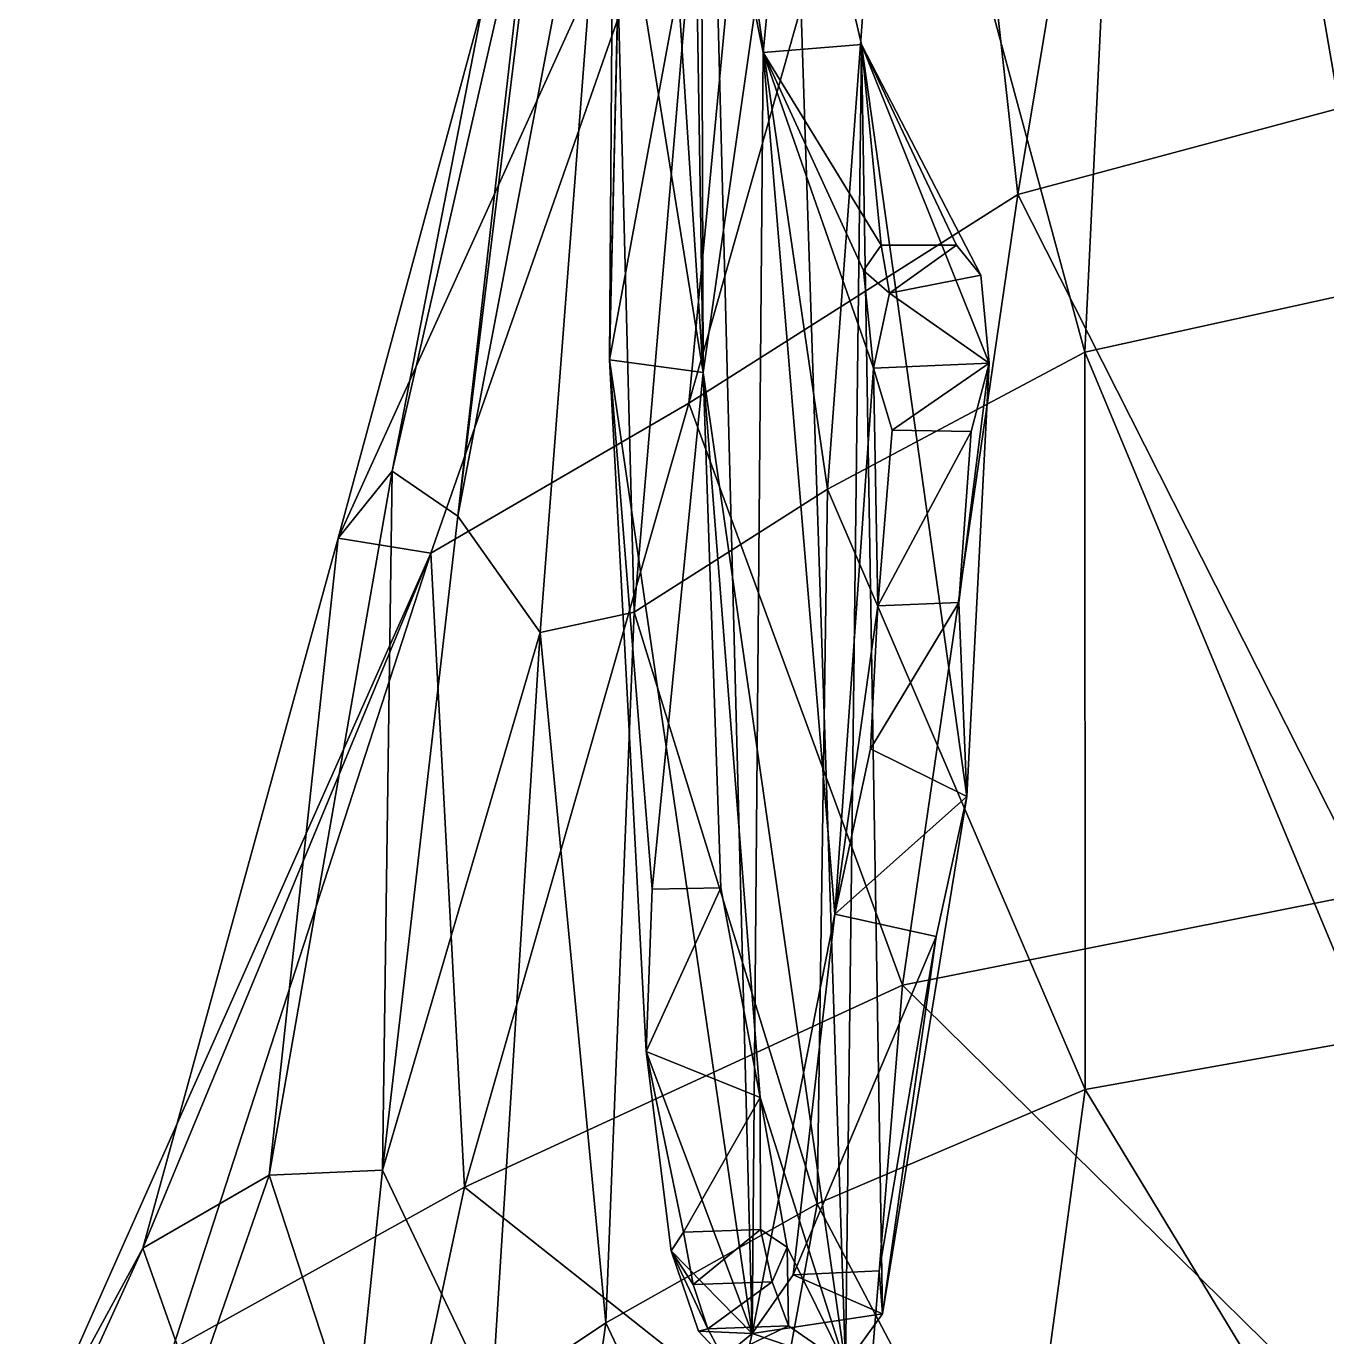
# Model space of a CAD drawing. Extents: x -1.1 to 1.1, y -3.78 to 5.59.
# Drawn here: x -0.675 to -0.022, y 1.552 to 2.209 of the extents above; entities that cross this region are included whole.
import ezdxf

# ---------------------------------------------------------------- set-up
doc = ezdxf.new("R2010")
doc.units = 0
doc.layers.add('STEGOSRS$LWO', color=1, linetype='CONTINUOUS')

msp = doc.modelspace()

# ---------------------------------------------------------------- linework, layer by layer
at = {"layer": 'STEGOSRS$LWO'}
for points in [[(0, 2.9816, 1.50835), (0, 2.07745, 1.62247), (-0.11093, 2.72024, 1.55711)], [(-0.11093, 2.72024, 1.55711), (-0.14344, 2.0459, 1.64232), (-0.2408, 2.40535, 1.63718)], [(0, 2.07745, 1.62247), (-0.14344, 2.0459, 1.64232), (-0.11093, 2.72024, 1.55711)], [(0, 2.54636, 2.38171), (-0.1113, 2.52178, 2.36145), (0, 2.17243, 2.6118)], [(-0.1113, 2.52178, 2.36145), (-0.21519, 2.46834, 2.30865), (-0.17701, 2.12495, 2.57596)], [(-0.17701, 2.12495, 2.57596), (0, 2.17243, 2.6118), (-0.1113, 2.52178, 2.36145)], [(-0.37899, 2.46424, 3.36864), (-0.37169, 2.48924, 3.32527), (-0.38196, 2.04207, 3.31027)], [(-0.37169, 2.48924, 3.32527), (-0.33018, 2.32166, 3.04286), (-0.38196, 2.04207, 3.31027)], [(-0.34179, 2.46044, 3.37504), (-0.33495, 2.03574, 3.319), (-0.33638, 2.49048, 3.34592)], [(-0.33638, 2.49048, 3.34592), (-0.33495, 2.03574, 3.319), (-0.29006, 2.34918, 3.07715)], [(-0.34208, 2.02029, 2.49332), (-0.17701, 2.12495, 2.57596), (-0.21519, 2.46834, 2.30865)], [(-0.21519, 2.46834, 2.30865), (-0.30375, 2.42426, 2.19882), (-0.34208, 2.02029, 2.49332)], [(-0.37899, 2.46424, 3.36864), (-0.38196, 2.04207, 3.31027), (-0.37606, 2.29182, 3.36479)], [(-0.33495, 2.03574, 3.319), (-0.34179, 2.46044, 3.37504), (-0.35321, 2.31516, 3.3719)], [(-0.40509, 2.42734, 1.96015), (-0.49094, 1.98614, 2.07092), (-0.39209, 2.41771, 2.06242)], [(-0.45803, 1.96369, 1.92961), (-0.49094, 1.98614, 2.07092), (-0.40509, 2.42734, 1.96015)], [(-0.40313, 2.41012, 1.86108), (-0.45803, 1.96369, 1.92961), (-0.40509, 2.42734, 1.96015)], [(-0.39209, 2.41771, 2.06242), (-0.51805, 1.95254, 2.21329), (-0.30375, 2.42426, 2.19882)], [(-0.51805, 1.95254, 2.21329), (-0.47158, 1.94512, 2.37919), (-0.30375, 2.42426, 2.19882)], [(-0.47158, 1.94512, 2.37919), (-0.34208, 2.02029, 2.49332), (-0.30375, 2.42426, 2.19882)], [(-0.49094, 1.98614, 2.07092), (-0.51805, 1.95254, 2.21329), (-0.39209, 2.41771, 2.06242)], [(-0.40313, 2.41012, 1.86108), (-0.38128, 2.3664, 1.76796), (-0.45803, 1.96369, 1.92961)], [(-0.2408, 2.40535, 1.63718), (-0.27255, 1.97709, 1.69028), (-0.33055, 2.37515, 1.6986)], [(-0.14344, 2.0459, 1.64232), (-0.27255, 1.97709, 1.69028), (-0.2408, 2.40535, 1.63718)], [(-0.33055, 2.37515, 1.6986), (-0.36958, 1.91543, 1.7433), (-0.38128, 2.3664, 1.76796)], [(-0.27255, 1.97709, 1.69028), (-0.36958, 1.91543, 1.7433), (-0.33055, 2.37515, 1.6986)], [(-0.41676, 1.90533, 1.81855), (-0.45803, 1.96369, 1.92961), (-0.38128, 2.3664, 1.76796)], [(-0.36958, 1.91543, 1.7433), (-0.41676, 1.90533, 1.81855), (-0.38128, 2.3664, 1.76796)], [(-0.33495, 2.03574, 3.319), (-0.26349, 1.53775, 3.07109), (-0.29006, 2.34918, 3.07715)], [(-0.30487, 2.1962, 2.90325), (-0.33018, 2.32166, 3.04286), (-0.29006, 2.34918, 3.07715)], [(-0.25545, 2.2002, 2.91732), (-0.30487, 2.1962, 2.90325), (-0.29006, 2.34918, 3.07715)], [(-0.29006, 2.34918, 3.07715), (-0.26349, 1.53775, 3.07109), (-0.25545, 2.2002, 2.91732)], [(-0.38196, 2.04207, 3.31027), (-0.33018, 2.32166, 3.04286), (-0.3103, 1.55357, 2.98685)], [(-0.33018, 2.32166, 3.04286), (-0.30487, 2.1962, 2.90325), (-0.3103, 1.55357, 2.98685)], [(-0.33495, 2.03574, 3.319), (-0.35321, 2.31516, 3.3719), (-0.37606, 2.29182, 3.36479)], [(-0.37606, 2.29182, 3.36479), (-0.38196, 2.04207, 3.31027), (-0.33495, 2.03574, 3.319)], [(-0.2689, 1.76388, 2.76573), (-0.3103, 1.55357, 2.98685), (-0.30487, 2.1962, 2.90325)], [(-0.24565, 2.0996, 2.65923), (-0.30487, 2.1962, 2.90325), (-0.25545, 2.2002, 2.91732)], [(-0.24565, 2.0996, 2.65923), (-0.25447, 2.08686, 2.65303), (-0.30487, 2.1962, 2.90325)], [(-0.25447, 2.08686, 2.65303), (-0.24939, 2.03779, 2.63616), (-0.30487, 2.1962, 2.90325)], [(-0.24939, 2.03779, 2.63616), (-0.2689, 1.76388, 2.76573), (-0.30487, 2.1962, 2.90325)], [(-0.24488, 1.5635, 2.98553), (-0.25545, 2.2002, 2.91732), (-0.26349, 1.53775, 3.07109)], [(-0.20787, 2.09963, 2.66569), (-0.25545, 2.2002, 2.91732), (-0.19567, 2.08458, 2.65629)], [(-0.20787, 2.09963, 2.66569), (-0.24565, 2.0996, 2.65923), (-0.25545, 2.2002, 2.91732)], [(-0.19567, 2.08458, 2.65629), (-0.25545, 2.2002, 2.91732), (-0.1914, 2.0404, 2.64797)], [(-0.1914, 2.0404, 2.64797), (-0.25545, 2.2002, 2.91732), (-0.20272, 1.82295, 2.74492)], [(-0.20272, 1.82295, 2.74492), (-0.25545, 2.2002, 2.91732), (-0.24488, 1.5635, 2.98553)], [(0, 2.17243, 2.6118), (-0.17701, 2.12495, 2.57596), (0, 1.775, 2.86754)], [(-0.17701, 2.12495, 2.57596), (-0.34208, 2.02029, 2.49332), (-0.2349, 1.72826, 2.7997)], [(-0.2349, 1.72826, 2.7997), (0, 1.775, 2.86754), (-0.17701, 2.12495, 2.57596)], [(-0.24136, 2.07549, 2.64008), (-0.25447, 2.08686, 2.65303), (-0.24565, 2.0996, 2.65923)], [(-0.24136, 2.07549, 2.64008), (-0.24565, 2.0996, 2.65923), (-0.20787, 2.09963, 2.66569)], [(-0.19567, 2.08458, 2.65629), (-0.24136, 2.07549, 2.64008), (-0.20787, 2.09963, 2.66569)], [(-0.24939, 2.03779, 2.63616), (-0.25447, 2.08686, 2.65303), (-0.24136, 2.07549, 2.64008)], [(-0.1914, 2.0404, 2.64797), (-0.24136, 2.07549, 2.64008), (-0.19567, 2.08458, 2.65629)], [(-0.24939, 2.03779, 2.63616), (-0.24136, 2.07549, 2.64008), (-0.1914, 2.0404, 2.64797)], [(0, 2.07745, 1.62247), (0, 1.70153, 1.63704), (-0.14344, 2.0459, 1.64232)], [(-0.14344, 2.0459, 1.64232), (-0.1432, 1.676, 1.66156), (-0.27255, 1.97709, 1.69028)], [(0, 1.70153, 1.63704), (-0.1432, 1.676, 1.66156), (-0.14344, 2.0459, 1.64232)], [(-0.36046, 1.77645, 3.25099), (-0.38196, 2.04207, 3.31027), (-0.36357, 1.69504, 3.22062)], [(-0.38196, 2.04207, 3.31027), (-0.36046, 1.77645, 3.25099), (-0.33495, 2.03574, 3.319)], [(-0.36357, 1.69504, 3.22062), (-0.38196, 2.04207, 3.31027), (-0.3103, 1.55357, 2.98685)], [(-0.24005, 2.00678, 2.64286), (-0.24939, 2.03779, 2.63616), (-0.1914, 2.0404, 2.64797)], [(-0.20048, 2.00616, 2.65244), (-0.24005, 2.00678, 2.64286), (-0.1914, 2.0404, 2.64797)], [(-0.20048, 2.00616, 2.65244), (-0.1914, 2.0404, 2.64797), (-0.20667, 1.92029, 2.69789)], [(-0.1914, 2.0404, 2.64797), (-0.20272, 1.82295, 2.74492), (-0.20667, 1.92029, 2.69789)], [(-0.32612, 1.77708, 3.25803), (-0.33495, 2.03574, 3.319), (-0.36046, 1.77645, 3.25099)], [(-0.32612, 1.77708, 3.25803), (-0.30635, 1.67199, 3.2241), (-0.33495, 2.03574, 3.319)], [(-0.30635, 1.67199, 3.2241), (-0.26349, 1.53775, 3.07109), (-0.33495, 2.03574, 3.319)], [(-0.2689, 1.76388, 2.76573), (-0.24939, 2.03779, 2.63616), (-0.24735, 1.91867, 2.68882)], [(-0.24005, 2.00678, 2.64286), (-0.24735, 1.91867, 2.68882), (-0.24939, 2.03779, 2.63616)], [(-0.34208, 2.02029, 2.49332), (-0.47158, 1.94512, 2.37919), (-0.45474, 1.62695, 2.66234)], [(-0.45474, 1.62695, 2.66234), (-0.2349, 1.72826, 2.7997), (-0.34208, 2.02029, 2.49332)], [(-0.24735, 1.91867, 2.68882), (-0.24005, 2.00678, 2.64286), (-0.20048, 2.00616, 2.65244)], [(-0.20667, 1.92029, 2.69789), (-0.24735, 1.91867, 2.68882), (-0.20048, 2.00616, 2.65244)], [(-0.49094, 1.98614, 2.07092), (-0.55262, 1.63304, 2.15224), (-0.51805, 1.95254, 2.21329)], [(-0.49577, 1.63547, 1.97441), (-0.55262, 1.63304, 2.15224), (-0.49094, 1.98614, 2.07092)], [(-0.45803, 1.96369, 1.92961), (-0.49577, 1.63547, 1.97441), (-0.49094, 1.98614, 2.07092)], [(-0.27255, 1.97709, 1.69028), (-0.27776, 1.61854, 1.71534), (-0.36958, 1.91543, 1.7433)], [(-0.1432, 1.676, 1.66156), (-0.27776, 1.61854, 1.71534), (-0.27255, 1.97709, 1.69028)], [(-0.45803, 1.96369, 1.92961), (-0.41676, 1.90533, 1.81855), (-0.49577, 1.63547, 1.97441)], [(-0.51805, 1.95254, 2.21329), (-0.61598, 1.59634, 2.33102), (-0.47158, 1.94512, 2.37919)], [(-0.55262, 1.63304, 2.15224), (-0.61598, 1.59634, 2.33102), (-0.51805, 1.95254, 2.21329)], [(-0.67457, 1.48857, 2.4968), (-0.60115, 1.54574, 2.56112), (-0.47158, 1.94512, 2.37919)], [(-0.61598, 1.59634, 2.33102), (-0.67457, 1.48857, 2.4968), (-0.47158, 1.94512, 2.37919)], [(-0.60115, 1.54574, 2.56112), (-0.45474, 1.62695, 2.66234), (-0.47158, 1.94512, 2.37919)], [(-0.20272, 1.82295, 2.74492), (-0.25093, 1.84692, 2.71591), (-0.20667, 1.92029, 2.69789)], [(-0.25093, 1.84692, 2.71591), (-0.24735, 1.91867, 2.68882), (-0.20667, 1.92029, 2.69789)], [(-0.36958, 1.91543, 1.7433), (-0.38375, 1.55898, 1.77578), (-0.41676, 1.90533, 1.81855)], [(-0.27776, 1.61854, 1.71534), (-0.38375, 1.55898, 1.77578), (-0.36958, 1.91543, 1.7433)], [(-0.25093, 1.84692, 2.71591), (-0.2689, 1.76388, 2.76573), (-0.24735, 1.91867, 2.68882)], [(-0.44093, 1.52063, 1.83764), (-0.49577, 1.63547, 1.97441), (-0.41676, 1.90533, 1.81855)], [(-0.38375, 1.55898, 1.77578), (-0.44093, 1.52063, 1.83764), (-0.41676, 1.90533, 1.81855)], [(-0.25093, 1.84692, 2.71591), (-0.20272, 1.82295, 2.74492), (-0.2689, 1.76388, 2.76573)], [(-0.21804, 1.75269, 2.78515), (-0.2689, 1.76388, 2.76573), (-0.20272, 1.82295, 2.74492)], [(-0.20272, 1.82295, 2.74492), (-0.24488, 1.5635, 2.98553), (-0.21804, 1.75269, 2.78515)], [(-0.30635, 1.67199, 3.2241), (-0.32612, 1.77708, 3.25803), (-0.36357, 1.69504, 3.22062)], [(-0.36046, 1.77645, 3.25099), (-0.36357, 1.69504, 3.22062), (-0.32612, 1.77708, 3.25803)], [(-0.2349, 1.72826, 2.7997), (0, 1.49698, 3.06626), (0, 1.775, 2.86754)], [(-0.28983, 1.58296, 2.93612), (-0.3103, 1.55357, 2.98685), (-0.2689, 1.76388, 2.76573)], [(-0.28983, 1.58296, 2.93612), (-0.2689, 1.76388, 2.76573), (-0.21804, 1.75269, 2.78515)], [(-0.24658, 1.58507, 2.94608), (-0.28983, 1.58296, 2.93612), (-0.21804, 1.75269, 2.78515)], [(-0.24658, 1.58507, 2.94608), (-0.21804, 1.75269, 2.78515), (-0.24488, 1.5635, 2.98553)], [(-0.2349, 1.72826, 2.7997), (-0.45474, 1.62695, 2.66234), (-0.25598, 1.4696, 2.96442)], [(-0.25598, 1.4696, 2.96442), (0, 1.49698, 3.06626), (-0.2349, 1.72826, 2.7997)], [(0, 1.70153, 1.63704), (0, 1.4397, 1.63232), (-0.1432, 1.676, 1.66156)], [(-0.34485, 1.60444, 3.18786), (-0.36357, 1.69504, 3.22062), (-0.35096, 1.59504, 3.17044)], [(-0.36357, 1.69504, 3.22062), (-0.34485, 1.60444, 3.18786), (-0.30635, 1.67199, 3.2241)], [(-0.35096, 1.59504, 3.17044), (-0.36357, 1.69504, 3.22062), (-0.3103, 1.55357, 2.98685)], [(-0.3061, 1.60573, 3.19629), (-0.30635, 1.67199, 3.2241), (-0.34485, 1.60444, 3.18786)], [(-0.3061, 1.60573, 3.19629), (-0.29273, 1.59686, 3.18303), (-0.30635, 1.67199, 3.2241)], [(-0.29273, 1.59686, 3.18303), (-0.26349, 1.53775, 3.07109), (-0.30635, 1.67199, 3.2241)], [(-0.1432, 1.676, 1.66156), (-0.17698, 1.42716, 1.66044), (-0.27776, 1.61854, 1.71534)], [(0, 1.4397, 1.63232), (-0.17698, 1.42716, 1.66044), (-0.1432, 1.676, 1.66156)], [(-0.55262, 1.63304, 2.15224), (-0.59048, 1.5241, 2.20216), (-0.61598, 1.59634, 2.33102)], [(-0.5097, 1.50154, 1.99338), (-0.59048, 1.5241, 2.20216), (-0.55262, 1.63304, 2.15224)], [(-0.49577, 1.63547, 1.97441), (-0.5097, 1.50154, 1.99338), (-0.55262, 1.63304, 2.15224)], [(-0.49577, 1.63547, 1.97441), (-0.44093, 1.52063, 1.83764), (-0.5097, 1.50154, 1.99338)], [(-0.45474, 1.62695, 2.66234), (-0.60115, 1.54574, 2.56112), (-0.49998, 1.41505, 2.76504)], [(-0.49998, 1.41505, 2.76504), (-0.25598, 1.4696, 2.96442), (-0.45474, 1.62695, 2.66234)], [(-0.27776, 1.61854, 1.71534), (-0.31533, 1.41338, 1.71918), (-0.38375, 1.55898, 1.77578)], [(-0.17698, 1.42716, 1.66044), (-0.31533, 1.41338, 1.71918), (-0.27776, 1.61854, 1.71534)], [(-0.34485, 1.60444, 3.18786), (-0.35096, 1.59504, 3.17044), (-0.33998, 1.57808, 3.16785)], [(-0.34485, 1.60444, 3.18786), (-0.33998, 1.57808, 3.16785), (-0.3061, 1.60573, 3.19629)], [(-0.30039, 1.57951, 3.17656), (-0.3061, 1.60573, 3.19629), (-0.33998, 1.57808, 3.16785)], [(-0.3061, 1.60573, 3.19629), (-0.30039, 1.57951, 3.17656), (-0.29273, 1.59686, 3.18303)], [(-0.61598, 1.59634, 2.33102), (-0.67182, 1.47454, 2.40073), (-0.67457, 1.48857, 2.4968)], [(-0.59048, 1.5241, 2.20216), (-0.67182, 1.47454, 2.40073), (-0.61598, 1.59634, 2.33102)], [(-0.33998, 1.57808, 3.16785), (-0.35096, 1.59504, 3.17044), (-0.33263, 1.55588, 3.13632)], [(-0.35096, 1.59504, 3.17044), (-0.33725, 1.55472, 3.11157), (-0.33263, 1.55588, 3.13632)], [(-0.33725, 1.55472, 3.11157), (-0.35096, 1.59504, 3.17044), (-0.3103, 1.55357, 2.98685)], [(-0.30039, 1.57951, 3.17656), (-0.29209, 1.55748, 3.14534), (-0.29273, 1.59686, 3.18303)], [(-0.26349, 1.53775, 3.07109), (-0.29273, 1.59686, 3.18303), (-0.29209, 1.55748, 3.14534)], [(-0.24658, 1.58507, 2.94608), (-0.24488, 1.5635, 2.98553), (-0.28983, 1.58296, 2.93612)], [(-0.33998, 1.57808, 3.16785), (-0.33263, 1.55588, 3.13632), (-0.30039, 1.57951, 3.17656)], [(-0.29209, 1.55748, 3.14534), (-0.30039, 1.57951, 3.17656), (-0.33263, 1.55588, 3.13632)], [(-0.3103, 1.55357, 2.98685), (-0.28983, 1.58296, 2.93612), (-0.24488, 1.5635, 2.98553)], [(-0.38375, 1.55898, 1.77578), (-0.4046, 1.40956, 1.76824), (-0.44093, 1.52063, 1.83764)], [(-0.31533, 1.41338, 1.71918), (-0.4046, 1.40956, 1.76824), (-0.38375, 1.55898, 1.77578)], [(-0.24488, 1.5635, 2.98553), (-0.26349, 1.53775, 3.07109), (-0.3103, 1.55357, 2.98685)], [(-0.3249, 1.54153, 3.10253), (-0.33263, 1.55588, 3.13632), (-0.33725, 1.55472, 3.11157)], [(-0.33725, 1.55472, 3.11157), (-0.3103, 1.55357, 2.98685), (-0.3249, 1.54153, 3.10253)], [(-0.33263, 1.55588, 3.13632), (-0.3249, 1.54153, 3.10253), (-0.29209, 1.55748, 3.14534)], [(-0.26349, 1.53775, 3.07109), (-0.29209, 1.55748, 3.14534), (-0.3249, 1.54153, 3.10253)], [(-0.31468, 1.53459, 3.05678), (-0.3249, 1.54153, 3.10253), (-0.3103, 1.55357, 2.98685)], [(-0.31468, 1.53459, 3.05678), (-0.3103, 1.55357, 2.98685), (-0.26349, 1.53775, 3.07109)]]:
    msp.add_3dface(points, dxfattribs=at)

doc.saveas('drawing.dxf')
